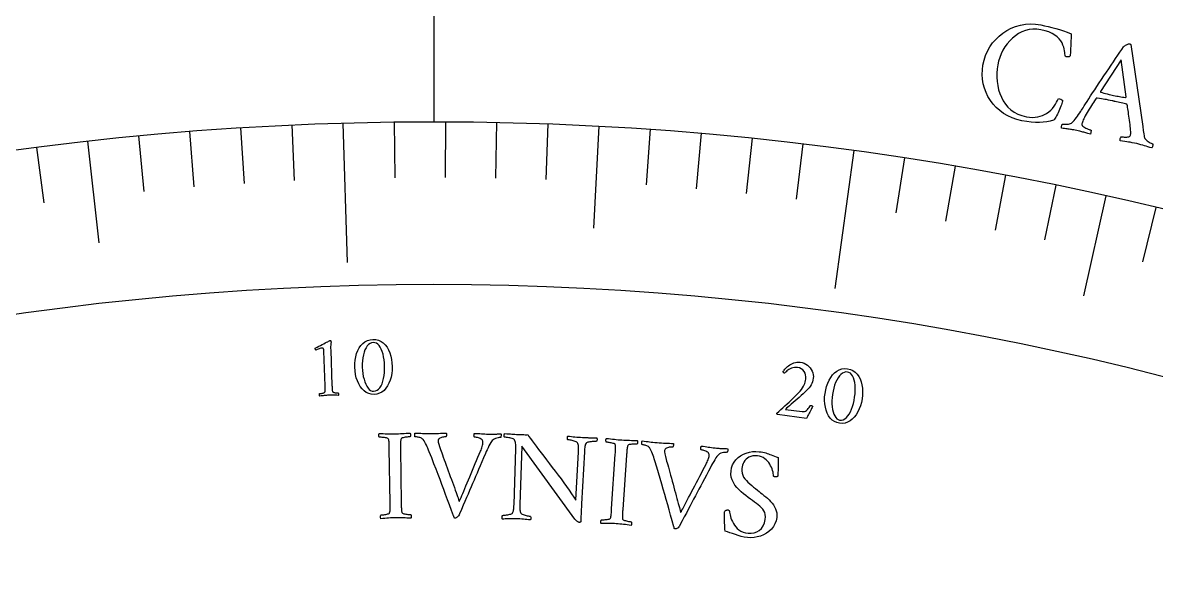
# Model space of a CAD drawing. Header units: millimetres. Extents: x -50 to 50, y -50 to 64.
# Drawn here: x -5.31 to 9.33, y 33.92 to 41.03 of the extents above; entities that cross this region are included whole.
import ezdxf

# ---------------------------------------------------------------- set-up
doc = ezdxf.new("R2010")
doc.units = ezdxf.units.MM
for name, color, linetype in [('ENGRAVE', 7, 'Continuous'), ('ENGRAVE_FINE', 8, 'Continuous'), ('TEXT', 5, 'Continuous')]:
    doc.layers.add(name, color=color, linetype=linetype)

msp = doc.modelspace()

# ---------------------------------------------------------------- linework, layer by layer
at = {"layer": 'ENGRAVE'}
for points in [[(0, 45.25), (0, 39.75)], [(-1.1724, 39.7327), (-1.1193, 37.9335)], [(2.1338, 39.6927), (2.0629, 38.3746)], [(-4.4715, 39.4977), (-4.323, 38.1861)], [(5.4251, 39.3781), (5.1794, 37.5949)], [(8.6794, 38.7909), (8.3911, 37.5027)]]:
    msp.add_lwpolyline(points, dxfattribs=at)
for radius in [49, 49, 47.6875, 45.25, 45.25, 43.325, 39.75, 39.75, 37.65]:
    msp.add_circle((0, 0), radius, dxfattribs=at)
at = {"layer": 'ENGRAVE_FINE'}
for points in [[(-1.8335, 39.7077), (-1.8003, 38.9885)], [(-0.5111, 39.7467), (-0.5018, 39.0268)], [(0.1504, 39.7497), (0.1477, 39.0297)], [(0.8119, 39.7417), (0.7972, 39.0219)], [(1.473, 39.7227), (1.4464, 39.0032)], [(-3.8133, 39.5667), (-3.7443, 38.85)], [(-3.1542, 39.6247), (-3.097, 38.9069)], [(-2.4942, 39.6717), (-2.449, 38.9531)], [(2.794, 39.6517), (2.7433, 38.9335)], [(3.4533, 39.5997), (3.3908, 38.8824)], [(4.1118, 39.5368), (4.0373, 38.8206)], [(-5.1285, 39.4178), (-5.0357, 38.7038)], [(4.7691, 39.4629), (4.6827, 38.7481)], [(6.0796, 39.2823), (5.9695, 38.5708)], [(6.7324, 39.1757), (6.6105, 38.4661)], [(7.3835, 39.0582), (7.2497, 38.3508)], [(8.0325, 38.93), (7.887, 38.2248)], [(9.3239, 38.641), (9.155, 37.9411)]]:
    msp.add_lwpolyline(points, dxfattribs=at)
at = {"layer": 'TEXT'}
for points in [[(7.8413, 40.9994), (7.888, 40.99), (7.9355, 40.9793), (7.984, 40.9674), (8.0333, 40.9544), (8.0831, 40.9397), (8.1328, 40.923), (8.1825, 40.9043), (8.2321, 40.8836), (8.232, 40.8811), (8.2318, 40.8736), (8.2315, 40.8611), (8.2311, 40.8436), (8.2304, 40.8228), (8.2296, 40.8004), (8.2285, 40.7762), (8.2272, 40.7504), (8.2259, 40.7244), (8.2247, 40.6995), (8.2235, 40.6759), (8.2225, 40.6535), (8.2216, 40.6339), (8.2208, 40.6188), (8.2199, 40.6083), (8.2191, 40.6023), (8.2184, 40.5985), (8.2157, 40.5951), (8.2111, 40.5921), (8.2047, 40.5895), (8.1972, 40.5876), (8.1897, 40.5867), (8.1821, 40.5867), (8.1745, 40.5878), (8.1682, 40.5894), (8.1624, 40.5917), (8.1573, 40.5945), (8.1528, 40.598), (8.1526, 40.6103), (8.1516, 40.6257), (8.1499, 40.6441), (8.1475, 40.6656), (8.1433, 40.6892), (8.1362, 40.7139), (8.1265, 40.7396), (8.1139, 40.7663), (8.0976, 40.7931), (8.0767, 40.8189), (8.0513, 40.8438), (8.0213, 40.8677), (7.9857, 40.8897), (7.9435, 40.9086), (7.8948, 40.9244), (7.8394, 40.9372), (7.7881, 40.944), (7.7381, 40.9445), (7.6895, 40.9387), (7.6422, 40.9267), (7.5967, 40.9091), (7.5535, 40.887), (7.5127, 40.8603), (7.4741, 40.8289), (7.4384, 40.7939), (7.4059, 40.756), (7.3766, 40.7153), (7.3506, 40.6719), (7.3282, 40.6266), (7.3097, 40.5805), (7.2952, 40.5336), (7.2846, 40.4858), (7.2768, 40.4319), (7.2727, 40.3778), (7.2724, 40.3235), (7.2758, 40.269), (7.2832, 40.2153), (7.2948, 40.1634), (7.3105, 40.1133), (7.3304, 40.065), (7.3546, 40.0193), (7.3833, 39.9772), (7.4164, 39.9386), (7.454, 39.9035), (7.4964, 39.8729), (7.5437, 39.8478), (7.596, 39.8282), (7.6534, 39.814), (7.6942, 39.8078), (7.7325, 39.8055), (7.7683, 39.8071), (7.8016, 39.8126), (7.8325, 39.8208), (7.8613, 39.8307), (7.8878, 39.8422), (7.9121, 39.8553), (7.9424, 39.8755), (7.9693, 39.8978), (7.9927, 39.9222), (8.0126, 39.9488), (8.0298, 39.9757), (8.0446, 40.0011), (8.0573, 40.025), (8.0676, 40.0474), (8.0834, 40.0447), (8.0978, 40.0393), (8.111, 40.0313), (8.1229, 40.0205), (8.1208, 40.0124), (8.1173, 40.0011), (8.1122, 39.9867), (8.1057, 39.9692), (8.0981, 39.9497), (8.09, 39.9295), (8.0815, 39.9086), (8.0724, 39.8868), (8.063, 39.8654), (8.0537, 39.8453), (8.0445, 39.8266), (8.0352, 39.8092), (8.0265, 39.794), (8.0186, 39.7822), (8.0116, 39.7735), (8.0056, 39.7682), (7.963, 39.7565), (7.9185, 39.7479), (7.8719, 39.7424), (7.8232, 39.7399), (7.7718, 39.7405), (7.717, 39.7445), (7.6587, 39.7517), (7.5969, 39.7623), (7.5316, 39.7778), (7.4703, 39.7987), (7.4127, 39.825), (7.3591, 39.8567), (7.3096, 39.893), (7.2648, 39.933), (7.2246, 39.9768), (7.1889, 40.0243), (7.1581, 40.0748), (7.1325, 40.1275), (7.1121, 40.1824), (7.0969, 40.2395), (7.0872, 40.2982), (7.0833, 40.3576), (7.0852, 40.4179), (7.093, 40.4789), (7.1072, 40.5426), (7.1269, 40.6033), (7.1521, 40.6609), (7.1828, 40.7155), (7.2184, 40.7665), (7.2582, 40.8135), (7.3022, 40.8564), (7.3503, 40.8953), (7.4022, 40.9292), (7.4572, 40.9576), (7.5153, 40.9803), (7.5767, 40.9974), (7.6404, 41.0082), (7.7057, 41.0121), (7.7727, 41.0092), (7.8413, 40.9994)], [(8.3578, 39.8878), (8.3595, 39.8905), (8.3647, 39.8984), (8.3732, 39.9116), (8.3853, 39.9301), (8.4002, 39.9531), (8.4176, 39.98), (8.4373, 40.0105), (8.4595, 40.0449), (8.4836, 40.0822), (8.5094, 40.1214), (8.5367, 40.1626), (8.5655, 40.2059), (8.5954, 40.2504), (8.6255, 40.2956), (8.6559, 40.3415), (8.6867, 40.388), (8.7174, 40.4343), (8.7475, 40.4797), (8.7771, 40.524), (8.8061, 40.5674), (8.834, 40.609), (8.8603, 40.6479), (8.885, 40.6843), (8.9079, 40.7181), (8.9146, 40.7247), (8.9236, 40.7313), (8.935, 40.7379), (8.9488, 40.7445), (8.9628, 40.75), (8.9747, 40.7535), (8.9845, 40.7551), (8.9922, 40.7546), (8.9939, 40.7541), (8.9953, 40.7537), (8.9962, 40.7531), (8.9968, 40.7526), (8.9973, 40.7519), (8.9982, 40.751), (8.9994, 40.75), (9.0009, 40.7487), (9.1563, 39.6865), (9.1635, 39.6341), (9.169, 39.5949), (9.1729, 39.5689), (9.1752, 39.5561), (9.1786, 39.5448), (9.1844, 39.5337), (9.1926, 39.5228), (9.2031, 39.5121), (9.215, 39.502), (9.227, 39.493), (9.2394, 39.485), (9.2519, 39.4781), (9.2635, 39.4723), (9.2728, 39.468), (9.2799, 39.465), (9.2847, 39.4635), (9.2866, 39.4574), (9.287, 39.4504), (9.286, 39.4423), (9.2834, 39.4332), (9.2804, 39.4246), (9.2779, 39.418), (9.2758, 39.4134), (9.2742, 39.4107), (9.2485, 39.4187), (9.2241, 39.4262), (9.2011, 39.4332), (9.1794, 39.4398), (9.1574, 39.4462), (9.1331, 39.4528), (9.1067, 39.4594), (9.0781, 39.4662), (9.0479, 39.473), (9.0203, 39.4787), (8.9952, 39.4835), (8.9727, 39.4874), (8.9502, 39.4909), (8.9249, 39.495), (8.897, 39.4995), (8.8664, 39.5045), (8.8642, 39.5096), (8.8633, 39.516), (8.8639, 39.5235), (8.8658, 39.5322), (8.8686, 39.5406), (8.8719, 39.5475), (8.8757, 39.5528), (8.88, 39.5565), (8.8896, 39.5548), (8.9017, 39.5533), (8.9164, 39.5522), (8.9335, 39.5513), (8.9506, 39.5512), (8.965, 39.5523), (8.9768, 39.5546), (8.9859, 39.5582), (8.9901, 39.5619), (8.9938, 39.5672), (8.9968, 39.5741), (8.9993, 39.5827), (9.0007, 39.5927), (9.0014, 39.6061), (9.0012, 39.6227), (9.0001, 39.6425), (8.9984, 39.6648), (8.9961, 39.6885), (8.9933, 39.7136), (8.9899, 39.7403), (8.9863, 39.7675), (8.9825, 39.7944), (8.9787, 39.8209), (8.9747, 39.847), (8.9709, 39.8719), (8.9674, 39.8944), (8.9643, 39.9147), (8.9615, 39.9326), (8.9592, 39.9473), (8.9575, 39.9578), (8.9565, 39.9642), (8.9562, 39.9663), (8.956, 39.9665), (8.9555, 39.9674), (8.9546, 39.9688), (8.9533, 39.9708), (8.9518, 39.9729), (8.9502, 39.9745), (8.9484, 39.9756), (8.9466, 39.9763), (8.9319, 39.9804), (8.9155, 39.9847), (8.8973, 39.9891), (8.8775, 39.9936), (8.8572, 39.9981), (8.8376, 40.0025), (8.8187, 40.0067), (8.8005, 40.0107), (8.7958, 40.0117), (8.7911, 40.0127), (8.7864, 40.0138), (8.7817, 40.0148), (8.7771, 40.0158), (8.7727, 40.0168), (8.7686, 40.0177), (8.7647, 40.0185), (8.7376, 40.0244), (8.7125, 40.0297), (8.6895, 40.0344), (8.6686, 40.0385), (8.6473, 40.0424), (8.6231, 40.0466), (8.596, 40.051), (8.566, 40.0556), (8.5649, 40.0557), (8.5635, 40.0554), (8.5618, 40.0549), (8.5598, 40.054), (8.5578, 40.0531), (8.5565, 40.0525), (8.5557, 40.0521), (8.5554, 40.052), (8.554, 40.0499), (8.5499, 40.0434), (8.5429, 40.0326), (8.5333, 40.0175), (8.5217, 39.9994), (8.509, 39.9797), (8.4953, 39.9584), (8.4805, 39.9355), (8.4655, 39.9121), (8.4514, 39.8894), (8.438, 39.8674), (8.4253, 39.8461), (8.4129, 39.8252), (8.4024, 39.8059), (8.3938, 39.7881), (8.3872, 39.7718), (8.3819, 39.7571), (8.3776, 39.7439), (8.3742, 39.7322), (8.3718, 39.7221), (8.3715, 39.7119), (8.3751, 39.702), (8.3825, 39.6924), (8.3938, 39.6831), (8.4072, 39.6745), (8.421, 39.6668), (8.4353, 39.6602), (8.45, 39.6545), (8.4636, 39.6499), (8.4743, 39.6464), (8.4823, 39.6439), (8.4874, 39.6426), (8.4885, 39.6393), (8.489, 39.6342), (8.4888, 39.627), (8.488, 39.6179), (8.4866, 39.6086), (8.4848, 39.6007), (8.4825, 39.5943), (8.4799, 39.5892), (8.4631, 39.5938), (8.4475, 39.5981), (8.4332, 39.6022), (8.4202, 39.6059), (8.4079, 39.6095), (8.3955, 39.6131), (8.3831, 39.6167), (8.3708, 39.6203), (8.3574, 39.624), (8.342, 39.6279), (8.3245, 39.6319), (8.3051, 39.6361), (8.2854, 39.6401), (8.2672, 39.6435), (8.2507, 39.6463), (8.2357, 39.6486), (8.2216, 39.6506), (8.2074, 39.6525), (8.1932, 39.6545), (8.1791, 39.6564), (8.164, 39.6585), (8.147, 39.661), (8.1282, 39.6639), (8.1075, 39.6672), (8.1064, 39.6704), (8.1063, 39.6755), (8.107, 39.6825), (8.1086, 39.6915), (8.1107, 39.7006), (8.113, 39.7084), (8.1155, 39.7148), (8.1183, 39.7198), (8.1282, 39.7183), (8.1413, 39.7173), (8.1575, 39.7167), (8.1769, 39.7166), (8.1963, 39.7177), (8.2125, 39.7208), (8.2257, 39.7258), (8.2357, 39.7329), (8.253, 39.7485), (8.2695, 39.7653), (8.2851, 39.7835), (8.3, 39.8028), (8.3144, 39.8232), (8.3289, 39.8441), (8.3433, 39.8657), (8.3578, 39.8878)], [(8.8767, 40.5481), (8.6113, 40.1382), (8.6113, 40.1379), (8.6113, 40.1372), (8.6113, 40.136), (8.6114, 40.1342), (8.6116, 40.1325), (8.612, 40.1312), (8.6126, 40.1303), (8.6134, 40.1299), (8.632, 40.125), (8.6524, 40.1198), (8.6746, 40.1143), (8.6986, 40.1086), (8.7222, 40.103), (8.7434, 40.0981), (8.7622, 40.0938), (8.7785, 40.0902), (8.7996, 40.0857), (8.8198, 40.0816), (8.8389, 40.078), (8.857, 40.0748), (8.8751, 40.0718), (8.8939, 40.0686), (8.9136, 40.0653), (8.9341, 40.0617), (8.9359, 40.0616), (8.9374, 40.0622), (8.9388, 40.0634), (8.9399, 40.0653), (8.9407, 40.0673), (8.9414, 40.0687), (8.9417, 40.0695), (8.9418, 40.0698)], [(-1.4003, 36.3406), (-1.4175, 36.7862), (-1.4182, 36.7972), (-1.4195, 36.8062), (-1.4214, 36.8134), (-1.4239, 36.8188), (-1.427, 36.8226), (-1.4311, 36.8253), (-1.436, 36.8268), (-1.4419, 36.8271), (-1.449, 36.8263), (-1.4578, 36.8244), (-1.4682, 36.8213), (-1.4803, 36.8171), (-1.4925, 36.8126), (-1.5031, 36.8084), (-1.5122, 36.8047), (-1.5197, 36.8014), (-1.5243, 36.8054), (-1.5277, 36.8098), (-1.5298, 36.8147), (-1.5307, 36.8201), (-1.5307, 36.8202), (-1.5307, 36.8204), (-1.5307, 36.8208), (-1.5308, 36.8213), (-1.5307, 36.8233), (-1.5303, 36.8249), (-1.5297, 36.8262), (-1.5287, 36.827), (-1.5064, 36.8381), (-1.4843, 36.8493), (-1.4625, 36.8605), (-1.4408, 36.8718), (-1.4201, 36.8826), (-1.4012, 36.8924), (-1.3842, 36.9012), (-1.369, 36.909), (-1.3563, 36.9154), (-1.3472, 36.9199), (-1.3414, 36.9227), (-1.3391, 36.9236), (-1.3369, 36.9237), (-1.3342, 36.9234), (-1.3319, 36.9222), (-1.3301, 36.9201), (-1.3286, 36.9172), (-1.3274, 36.914), (-1.3264, 36.9111), (-1.3255, 36.9084), (-1.3248, 36.9061), (-1.325, 36.9043), (-1.3257, 36.8991), (-1.3268, 36.8904), (-1.3283, 36.8783), (-1.3298, 36.8629), (-1.3306, 36.8447), (-1.3307, 36.8236), (-1.3301, 36.7997), (-1.3136, 36.3438), (-1.3131, 36.3317), (-1.3126, 36.3199), (-1.312, 36.3085), (-1.3114, 36.2976), (-1.3105, 36.2874), (-1.3091, 36.2782), (-1.3073, 36.27), (-1.3051, 36.2628), (-1.3031, 36.2601), (-1.2995, 36.2576), (-1.2945, 36.2554), (-1.2878, 36.2533), (-1.2804, 36.2514), (-1.2727, 36.25), (-1.2648, 36.2489), (-1.2568, 36.2481), (-1.2492, 36.2477), (-1.2428, 36.2473), (-1.2376, 36.2472), (-1.2337, 36.2472), (-1.2321, 36.2446), (-1.2308, 36.2411), (-1.2298, 36.2368), (-1.2292, 36.2316), (-1.2291, 36.2264), (-1.2296, 36.222), (-1.2308, 36.2184), (-1.2326, 36.2156), (-1.2491, 36.2162), (-1.2649, 36.2166), (-1.28, 36.2171), (-1.2944, 36.2174), (-1.3088, 36.2177), (-1.3237, 36.2177), (-1.3391, 36.2174), (-1.3551, 36.2169), (-1.3704, 36.2162), (-1.3851, 36.2154), (-1.399, 36.2143), (-1.4122, 36.213), (-1.4256, 36.2116), (-1.4399, 36.2101), (-1.4552, 36.2085), (-1.4715, 36.2067), (-1.4735, 36.2093), (-1.475, 36.2128), (-1.4758, 36.2171), (-1.4761, 36.2224), (-1.4758, 36.2276), (-1.4752, 36.232), (-1.4742, 36.2356), (-1.4728, 36.2383), (-1.4688, 36.2386), (-1.4637, 36.2391), (-1.4574, 36.2399), (-1.4498, 36.2409), (-1.4419, 36.2423), (-1.4341, 36.244), (-1.4265, 36.246), (-1.4192, 36.2484), (-1.4129, 36.2509), (-1.4082, 36.2536), (-1.4052, 36.2563), (-1.4039, 36.2591), (-1.4021, 36.2665), (-1.4008, 36.2748), (-1.4, 36.2841), (-1.3996, 36.2943), (-1.3996, 36.3053), (-1.3996, 36.3166), (-1.3999, 36.3284), (-1.4003, 36.3406)], [(-0.7854, 36.9384), (-0.7474, 36.9362), (-0.7124, 36.9278), (-0.6803, 36.9132), (-0.6513, 36.8925), (-0.6253, 36.8666), (-0.6026, 36.8367), (-0.5832, 36.8027), (-0.567, 36.7646), (-0.5542, 36.7235), (-0.5448, 36.6804), (-0.5389, 36.6353), (-0.5365, 36.5883), (-0.5376, 36.5413), (-0.5422, 36.4961), (-0.5504, 36.4527), (-0.5621, 36.4112), (-0.5772, 36.3726), (-0.5955, 36.3379), (-0.6169, 36.307), (-0.6416, 36.2801), (-0.6693, 36.2581), (-0.7, 36.2421), (-0.7337, 36.2323), (-0.7703, 36.2284), (-0.8062, 36.2307), (-0.8396, 36.2392), (-0.8707, 36.2538), (-0.8995, 36.2746), (-0.9255, 36.3005), (-0.9486, 36.3304), (-0.9686, 36.3643), (-0.9856, 36.4022), (-0.9993, 36.4432), (-1.0095, 36.4861), (-1.0161, 36.5311), (-1.0193, 36.5781), (-1.0188, 36.6251), (-1.0147, 36.6704), (-1.007, 36.7138), (-0.9957, 36.7555), (-0.9809, 36.7942), (-0.9626, 36.8291), (-0.9409, 36.8599), (-0.9158, 36.8869), (-0.8875, 36.9088), (-0.8564, 36.9247), (-0.8223, 36.9346), (-0.7854, 36.9384)], [(-0.7789, 36.8979), (-0.8014, 36.8948), (-0.8222, 36.8864), (-0.8412, 36.8727), (-0.8584, 36.8538), (-0.8738, 36.8305), (-0.8871, 36.8036), (-0.8983, 36.7731), (-0.9076, 36.7391), (-0.9146, 36.7024), (-0.9194, 36.6637), (-0.9217, 36.6231), (-0.9218, 36.5806), (-0.9196, 36.5387), (-0.9152, 36.4985), (-0.9086, 36.4602), (-0.8998, 36.4236), (-0.8891, 36.3899), (-0.8769, 36.3597), (-0.8632, 36.3332), (-0.848, 36.3103), (-0.8315, 36.2919), (-0.814, 36.2789), (-0.7954, 36.2712), (-0.7757, 36.269), (-0.7521, 36.2722), (-0.7307, 36.2809), (-0.7115, 36.2951), (-0.6945, 36.3146), (-0.6797, 36.3388), (-0.6669, 36.3665), (-0.6563, 36.3979), (-0.6477, 36.433), (-0.6412, 36.4705), (-0.6367, 36.5096), (-0.6344, 36.5503), (-0.6341, 36.5924), (-0.6359, 36.6348), (-0.6399, 36.6749), (-0.6461, 36.7128), (-0.6544, 36.7484), (-0.6647, 36.7812), (-0.6766, 36.8104), (-0.6902, 36.8361), (-0.7055, 36.8582), (-0.7222, 36.8759), (-0.7399, 36.8884), (-0.7588, 36.8958), (-0.7789, 36.8979)], [(4.8959, 36.0741), (4.8884, 36.061), (4.8806, 36.047), (4.8725, 36.0321), (4.8642, 36.0163), (4.8559, 36.0004), (4.8481, 35.985), (4.8405, 35.9703), (4.8334, 35.9561), (4.827, 35.9434), (4.8218, 35.9329), (4.8177, 35.9247), (4.8148, 35.9187), (4.4385, 35.9672), (4.4369, 35.9687), (4.4353, 35.9705), (4.4337, 35.9728), (4.4321, 35.9754), (4.4307, 35.978), (4.4298, 35.9803), (4.4293, 35.9824), (4.4293, 35.9842), (4.4555, 36.0075), (4.4821, 36.0312), (4.509, 36.0554), (4.5364, 36.0801), (4.5637, 36.1051), (4.5904, 36.1299), (4.6166, 36.1547), (4.6422, 36.1794), (4.6668, 36.2035), (4.6897, 36.2267), (4.7109, 36.249), (4.7305, 36.2704), (4.7489, 36.2923), (4.7642, 36.313), (4.7762, 36.3325), (4.785, 36.3509), (4.7917, 36.3691), (4.7972, 36.3878), (4.8016, 36.407), (4.8048, 36.4269), (4.8062, 36.4541), (4.803, 36.4795), (4.7952, 36.5033), (4.7827, 36.5255), (4.7665, 36.5445), (4.7472, 36.5591), (4.725, 36.5693), (4.6999, 36.5749), (4.6784, 36.5765), (4.6579, 36.5754), (4.6386, 36.5718), (4.6204, 36.5657), (4.6036, 36.5579), (4.5882, 36.5495), (4.5744, 36.5405), (4.562, 36.5309), (4.5514, 36.5216), (4.5426, 36.5134), (4.5357, 36.5065), (4.5307, 36.5007), (4.5273, 36.5016), (4.524, 36.5034), (4.5207, 36.5061), (4.5175, 36.5097), (4.5147, 36.5135), (4.5127, 36.5167), (4.5117, 36.5193), (4.5114, 36.5213), (4.5146, 36.5269), (4.5195, 36.5341), (4.5261, 36.5428), (4.5343, 36.5531), (4.5442, 36.5643), (4.5557, 36.5755), (4.5686, 36.5868), (4.5831, 36.5983), (4.5988, 36.6092), (4.6155, 36.6189), (4.6331, 36.6276), (4.6517, 36.6351), (4.6711, 36.6409), (4.6913, 36.6442), (4.7123, 36.645), (4.7341, 36.6434), (4.7599, 36.6383), (4.7842, 36.6302), (4.8067, 36.6189), (4.8276, 36.6044), (4.8465, 36.5876), (4.8628, 36.5691), (4.8765, 36.5491), (4.8877, 36.5275), (4.896, 36.505), (4.9011, 36.4821), (4.9028, 36.4591), (4.9013, 36.4357), (4.8971, 36.4127), (4.8909, 36.3907), (4.8827, 36.3696), (4.8725, 36.3496), (4.8606, 36.3304), (4.8472, 36.3122), (4.8324, 36.2949), (4.8161, 36.2785), (4.7933, 36.2572), (4.7694, 36.2353), (4.7443, 36.2127), (4.7182, 36.1895), (4.6918, 36.1663), (4.6663, 36.1438), (4.6415, 36.1221), (4.6174, 36.1011), (4.595, 36.0816), (4.5749, 36.064), (4.5573, 36.0485), (4.5421, 36.035), (4.7585, 36.0071), (4.7741, 36.0063), (4.7886, 36.0084), (4.802, 36.0132), (4.8142, 36.0208), (4.826, 36.0311), (4.8377, 36.0442), (4.8495, 36.0601), (4.8613, 36.0788), (4.8633, 36.0815), (4.8661, 36.0833), (4.8699, 36.0841), (4.8745, 36.0839), (4.8764, 36.0835), (4.8789, 36.0827), (4.8818, 36.0816), (4.8853, 36.0801), (4.8888, 36.0785), (4.8917, 36.077), (4.8941, 36.0755), (4.8959, 36.0741)], [(5.3439, 36.5583), (5.381, 36.5498), (5.4141, 36.5357), (5.4433, 36.516), (5.4686, 36.4907), (5.4899, 36.461), (5.5073, 36.4277), (5.5208, 36.3909), (5.5305, 36.3506), (5.5363, 36.308), (5.5384, 36.2639), (5.5368, 36.2185), (5.5314, 36.1718), (5.5225, 36.1256), (5.5104, 36.0817), (5.4952, 36.0404), (5.4768, 36.0014), (5.4555, 35.9658), (5.4317, 35.9345), (5.4055, 35.9077), (5.3767, 35.8852), (5.3457, 35.8681), (5.3128, 35.8574), (5.2779, 35.8533), (5.2412, 35.8556), (5.2062, 35.8638), (5.1746, 35.8776), (5.1464, 35.8972), (5.1214, 35.9225), (5.1, 35.9523), (5.0823, 35.9856), (5.0681, 36.0224), (5.0577, 36.0626), (5.0509, 36.1053), (5.048, 36.1493), (5.0489, 36.1948), (5.0536, 36.2416), (5.0619, 36.2879), (5.0734, 36.3319), (5.0881, 36.3735), (5.1062, 36.4127), (5.1273, 36.4484), (5.151, 36.4798), (5.1775, 36.5066), (5.2068, 36.529), (5.2383, 36.546), (5.2716, 36.5565), (5.3068, 36.5606), (5.3439, 36.5583)], [(5.3437, 36.5172), (5.3209, 36.5179), (5.299, 36.513), (5.278, 36.5027), (5.2579, 36.4869), (5.2389, 36.4664), (5.2213, 36.4421), (5.2051, 36.4139), (5.1904, 36.3819), (5.1774, 36.3469), (5.1663, 36.3095), (5.1572, 36.2699), (5.1501, 36.228), (5.1453, 36.1863), (5.143, 36.1459), (5.1432, 36.107), (5.1458, 36.0695), (5.1508, 36.0344), (5.1578, 36.0027), (5.1669, 35.9743), (5.1781, 35.9492), (5.1913, 35.9283), (5.2065, 35.9125), (5.2236, 35.9019), (5.2426, 35.8964), (5.2664, 35.8957), (5.2889, 35.9008), (5.3102, 35.9115), (5.3302, 35.9281), (5.3488, 35.9494), (5.366, 35.9747), (5.3817, 36.0039), (5.396, 36.037), (5.4086, 36.073), (5.4195, 36.1108), (5.4286, 36.1505), (5.4358, 36.192), (5.441, 36.234), (5.4437, 36.2743), (5.4439, 36.3127), (5.4416, 36.3492), (5.4369, 36.3832), (5.43, 36.414), (5.4208, 36.4416), (5.4094, 36.4659), (5.3959, 36.4861), (5.3805, 36.5014), (5.363, 36.5118), (5.3437, 36.5172)], [(-0.5022, 35.7187), (-0.4773, 35.7192), (-0.4527, 35.72), (-0.4284, 35.7211), (-0.4045, 35.7225), (-0.3804, 35.724), (-0.3558, 35.7254), (-0.3307, 35.7266), (-0.305, 35.7277), (-0.302, 35.7237), (-0.2999, 35.7185), (-0.2988, 35.7119), (-0.2987, 35.7041), (-0.2994, 35.6962), (-0.3005, 35.6897), (-0.3023, 35.6844), (-0.3046, 35.6803), (-0.3108, 35.6801), (-0.3193, 35.6795), (-0.3298, 35.6787), (-0.3426, 35.6774), (-0.3562, 35.6759), (-0.3693, 35.674), (-0.3821, 35.6718), (-0.3944, 35.6693), (-0.4051, 35.6663), (-0.4133, 35.6627), (-0.4189, 35.6585), (-0.4218, 35.6537), (-0.424, 35.6446), (-0.4257, 35.6342), (-0.4268, 35.6225), (-0.4274, 35.6096), (-0.4276, 35.5957), (-0.4277, 35.5812), (-0.4276, 35.5661), (-0.4275, 35.5503), (-0.4275, 35.5478), (-0.4274, 35.5453), (-0.4274, 35.5427), (-0.4274, 35.5402), (-0.4274, 35.5376), (-0.4273, 35.5351), (-0.4273, 35.5326), (-0.4273, 35.53), (-0.4188, 34.8239), (-0.4187, 34.8213), (-0.4187, 34.8188), (-0.4187, 34.8162), (-0.4186, 34.8137), (-0.4186, 34.8112), (-0.4186, 34.8086), (-0.4186, 34.8061), (-0.4185, 34.8035), (-0.4183, 34.7878), (-0.4179, 34.7728), (-0.4175, 34.7586), (-0.417, 34.7451), (-0.4161, 34.7326), (-0.4148, 34.7212), (-0.4129, 34.711), (-0.4106, 34.702), (-0.4076, 34.6979), (-0.4021, 34.6941), (-0.394, 34.6904), (-0.3835, 34.6871), (-0.3715, 34.6841), (-0.3591, 34.6816), (-0.3462, 34.6797), (-0.333, 34.6783), (-0.3206, 34.6773), (-0.3103, 34.6766), (-0.3021, 34.6762), (-0.296, 34.6761), (-0.2937, 34.6721), (-0.2919, 34.6668), (-0.2907, 34.6602), (-0.2899, 34.6524), (-0.2899, 34.6446), (-0.2908, 34.638), (-0.2927, 34.6327), (-0.2956, 34.6287), (-0.3205, 34.6301), (-0.3449, 34.6314), (-0.3688, 34.6326), (-0.3921, 34.6336), (-0.4154, 34.6345), (-0.4389, 34.635), (-0.4628, 34.6351), (-0.487, 34.635), (-0.5106, 34.6345), (-0.5344, 34.6336), (-0.5584, 34.6325), (-0.5826, 34.6309), (-0.607, 34.6292), (-0.6316, 34.6273), (-0.6565, 34.6253), (-0.6815, 34.6232), (-0.6845, 34.6272), (-0.6865, 34.6324), (-0.6876, 34.639), (-0.6878, 34.6468), (-0.6873, 34.6546), (-0.6862, 34.6612), (-0.6846, 34.6666), (-0.6824, 34.6706), (-0.6763, 34.6709), (-0.6682, 34.6715), (-0.6579, 34.6725), (-0.6455, 34.6739), (-0.6323, 34.6756), (-0.6193, 34.6779), (-0.6067, 34.6808), (-0.5944, 34.6841), (-0.5837, 34.6878), (-0.5759, 34.6916), (-0.5708, 34.6956), (-0.5686, 34.6998), (-0.5658, 34.7107), (-0.5638, 34.7231), (-0.5625, 34.737), (-0.5619, 34.7524), (-0.5618, 34.7688), (-0.5618, 34.7858), (-0.562, 34.8035), (-0.5622, 34.8218), (-0.5736, 35.528), (-0.5739, 35.5463), (-0.5744, 35.5641), (-0.5749, 35.5814), (-0.5756, 35.5982), (-0.5767, 35.6139), (-0.5785, 35.628), (-0.581, 35.6405), (-0.5842, 35.6514), (-0.5866, 35.6561), (-0.5919, 35.6602), (-0.6001, 35.6635), (-0.6113, 35.6662), (-0.624, 35.6684), (-0.6371, 35.6702), (-0.6504, 35.6717), (-0.6641, 35.6729), (-0.6769, 35.6738), (-0.6875, 35.6744), (-0.6959, 35.6747), (-0.7022, 35.6747), (-0.7046, 35.6787), (-0.7065, 35.6839), (-0.7079, 35.6905), (-0.7087, 35.6983), (-0.7088, 35.7061), (-0.7079, 35.7127), (-0.706, 35.718), (-0.7031, 35.7221), (-0.6773, 35.7217), (-0.6516, 35.7212), (-0.6262, 35.7205), (-0.6009, 35.7197), (-0.5759, 35.719), (-0.5511, 35.7186), (-0.5266, 35.7185), (-0.5022, 35.7187)], [(-0.047, 35.7222), (-0.0195, 35.7224), (0.0075, 35.7229), (0.0341, 35.7237), (0.0603, 35.7247), (0.0862, 35.7259), (0.1118, 35.727), (0.1373, 35.7279), (0.1625, 35.7287), (0.1639, 35.7245), (0.1648, 35.7187), (0.1651, 35.7113), (0.1649, 35.7024), (0.1642, 35.6938), (0.1629, 35.6874), (0.1611, 35.6832), (0.1588, 35.6813), (0.1542, 35.681), (0.1473, 35.6803), (0.1382, 35.679), (0.1268, 35.6772), (0.1144, 35.6747), (0.1024, 35.6713), (0.0906, 35.6671), (0.0792, 35.662), (0.0694, 35.6558), (0.0623, 35.6479), (0.0581, 35.6384), (0.0567, 35.6274), (0.0586, 35.6102), (0.0644, 35.5859), (0.074, 35.5543), (0.0875, 35.5155), (0.0949, 35.4954), (0.1035, 35.4721), (0.1133, 35.4458), (0.1242, 35.4164), (0.1359, 35.3846), (0.1481, 35.3513), (0.1609, 35.3163), (0.1741, 35.2798), (0.1876, 35.2425), (0.2012, 35.2052), (0.2149, 35.1678), (0.2287, 35.1305), (0.2422, 35.0939), (0.255, 35.0587), (0.2672, 35.0251), (0.2787, 34.9929), (0.2893, 34.9629), (0.299, 34.9358), (0.3075, 34.9115), (0.315, 34.8902), (0.3213, 34.8725), (0.326, 34.8594), (0.3291, 34.8508), (0.3307, 34.8468), (0.3334, 34.8526), (0.338, 34.863), (0.3446, 34.8783), (0.3532, 34.8983), (0.3633, 34.9221), (0.3746, 34.9491), (0.3872, 34.979), (0.401, 35.0121), (0.4158, 35.0475), (0.4314, 35.0847), (0.4477, 35.1238), (0.4649, 35.1645), (0.4826, 35.2064), (0.5004, 35.2485), (0.5184, 35.291), (0.5365, 35.3337), (0.5545, 35.376), (0.5719, 35.417), (0.5888, 35.4568), (0.6052, 35.4952), (0.6113, 35.5097), (0.6169, 35.5247), (0.6221, 35.54), (0.6269, 35.5558), (0.631, 35.5712), (0.6339, 35.5854), (0.6358, 35.5982), (0.6365, 35.6099), (0.6353, 35.6226), (0.6311, 35.6337), (0.624, 35.6431), (0.6139, 35.6509), (0.6021, 35.6574), (0.5899, 35.6628), (0.5772, 35.6671), (0.5641, 35.6704), (0.5518, 35.6728), (0.5415, 35.6745), (0.5332, 35.6756), (0.527, 35.676), (0.524, 35.6788), (0.522, 35.6835), (0.5208, 35.6903), (0.5204, 35.699), (0.521, 35.7079), (0.5224, 35.7153), (0.5247, 35.721), (0.5278, 35.7251), (0.5508, 35.7239), (0.5732, 35.7225), (0.5949, 35.7211), (0.616, 35.7195), (0.637, 35.718), (0.6588, 35.7168), (0.6812, 35.7159), (0.7042, 35.7153), (0.7231, 35.715), (0.7399, 35.7148), (0.7547, 35.7148), (0.7674, 35.7149), (0.779, 35.7151), (0.7905, 35.7154), (0.802, 35.7158), (0.8133, 35.7164), (0.8252, 35.717), (0.8384, 35.7175), (0.8529, 35.718), (0.8688, 35.7185), (0.8701, 35.7142), (0.8707, 35.7083), (0.8706, 35.7006), (0.8698, 35.6913), (0.8686, 35.6825), (0.8673, 35.6762), (0.8658, 35.6724), (0.8641, 35.6711), (0.8573, 35.6708), (0.847, 35.6694), (0.8334, 35.6671), (0.8164, 35.6638), (0.7986, 35.6589), (0.7827, 35.6519), (0.7685, 35.6426), (0.7561, 35.6313), (0.7475, 35.6208), (0.7376, 35.606), (0.7265, 35.5869), (0.7141, 35.5635), (0.7015, 35.5382), (0.6897, 35.5134), (0.6786, 35.4891), (0.6683, 35.4653), (0.6446, 35.4102), (0.6219, 35.3573), (0.6003, 35.3068), (0.5798, 35.2585), (0.56, 35.2119), (0.5404, 35.166), (0.5211, 35.121), (0.502, 35.0768), (0.483, 35.0326), (0.4637, 34.9876), (0.4441, 34.9417), (0.4242, 34.8949), (0.4035, 34.8465), (0.3816, 34.7955), (0.3585, 34.742), (0.3342, 34.6859), (0.3272, 34.6711), (0.3199, 34.6589), (0.3123, 34.6493), (0.3044, 34.6421), (0.2963, 34.637), (0.2882, 34.6334), (0.2799, 34.6312), (0.2716, 34.6305), (0.2692, 34.6313), (0.267, 34.6333), (0.265, 34.6368), (0.2633, 34.6416), (0.2616, 34.6468), (0.26, 34.6512), (0.2583, 34.6548), (0.2567, 34.6578), (0.2299, 34.7304), (0.204, 34.8006), (0.1789, 34.8683), (0.1546, 34.9336), (0.1306, 34.9979), (0.1063, 35.0627), (0.0818, 35.128), (0.0569, 35.1938), (0.031, 35.2616), (0.0034, 35.3327), (-0.026, 35.4072), (-0.057, 35.4851), (-0.0665, 35.509), (-0.0758, 35.5317), (-0.0851, 35.553), (-0.0942, 35.5731), (-0.1036, 35.5921), (-0.1135, 35.6103), (-0.124, 35.6276), (-0.135, 35.6441), (-0.1402, 35.6505), (-0.1471, 35.6563), (-0.1558, 35.6615), (-0.1662, 35.666), (-0.1774, 35.6698), (-0.1885, 35.6731), (-0.1995, 35.6757), (-0.2103, 35.6776), (-0.2204, 35.679), (-0.2291, 35.68), (-0.2364, 35.6806), (-0.2423, 35.6808), (-0.2431, 35.6822), (-0.2437, 35.6865), (-0.244, 35.6936), (-0.2442, 35.7036), (-0.2442, 35.7137), (-0.2439, 35.7212), (-0.2434, 35.726), (-0.2427, 35.7282), (-0.2145, 35.7275), (-0.1888, 35.7266), (-0.1655, 35.7256), (-0.1448, 35.7245), (-0.1241, 35.7235), (-0.1009, 35.7228), (-0.0752, 35.7223), (-0.047, 35.7222)], [(1.0885, 35.7108), (1.1074, 35.7102), (1.1261, 35.7096), (1.1446, 35.709), (1.1629, 35.7084), (1.1799, 35.708), (1.1945, 35.7078), (1.2067, 35.7079), (1.2166, 35.7083), (1.2308, 35.6863), (1.2487, 35.6602), (1.2703, 35.6299), (1.2956, 35.5954), (1.3239, 35.5575), (1.3544, 35.5171), (1.3871, 35.4742), (1.422, 35.4287), (1.4582, 35.3815), (1.4949, 35.3335), (1.5321, 35.2847), (1.5698, 35.2351), (1.6074, 35.1853), (1.6443, 35.1357), (1.6805, 35.0865), (1.7159, 35.0376), (1.7497, 34.99), (1.7809, 34.9447), (1.8097, 34.9017), (1.8359, 34.861), (1.8689, 35.4868), (1.8699, 35.5076), (1.8705, 35.5261), (1.8709, 35.5423), (1.8708, 35.5562), (1.8699, 35.5687), (1.8674, 35.5806), (1.8633, 35.5919), (1.8577, 35.6027), (1.854, 35.6071), (1.8478, 35.6115), (1.8389, 35.6159), (1.8275, 35.6204), (1.8145, 35.6246), (1.8013, 35.6285), (1.7877, 35.6319), (1.7737, 35.635), (1.7605, 35.6375), (1.749, 35.6394), (1.7394, 35.6406), (1.7316, 35.6413), (1.7288, 35.6461), (1.7271, 35.6519), (1.7264, 35.6585), (1.7267, 35.6661), (1.7276, 35.6735), (1.7285, 35.6798), (1.7294, 35.6849), (1.7304, 35.6888), (1.7551, 35.6867), (1.779, 35.6845), (1.8021, 35.6822), (1.8245, 35.6799), (1.8471, 35.6776), (1.8713, 35.6755), (1.8968, 35.6737), (1.9237, 35.6721), (1.9427, 35.6711), (1.9598, 35.6704), (1.9751, 35.6698), (1.9886, 35.6694), (2.0013, 35.6692), (2.0141, 35.669), (2.0273, 35.669), (2.0406, 35.669), (2.0547, 35.6691), (2.0703, 35.669), (2.0872, 35.6689), (2.1056, 35.6686), (2.107, 35.6647), (2.1081, 35.66), (2.109, 35.6544), (2.1096, 35.648), (2.1095, 35.6413), (2.1083, 35.6345), (2.1061, 35.6279), (2.1028, 35.6213), (2.0964, 35.6215), (2.0874, 35.6213), (2.076, 35.621), (2.062, 35.6203), (2.047, 35.6192), (2.0322, 35.6175), (2.0178, 35.6153), (2.0036, 35.6126), (1.9909, 35.6093), (1.9807, 35.6056), (1.9731, 35.6014), (1.9681, 35.5968), (1.9622, 35.5874), (1.9575, 35.5774), (1.9541, 35.5667), (1.952, 35.5552), (1.9505, 35.542), (1.9491, 35.5257), (1.9477, 35.5065), (1.9464, 35.4843), (1.9095, 34.813), (1.9083, 34.7901), (1.9071, 34.7686), (1.906, 34.7486), (1.905, 34.7301), (1.9041, 34.7125), (1.9033, 34.6952), (1.9026, 34.6783), (1.9021, 34.6616), (1.9016, 34.6444), (1.9012, 34.6258), (1.9008, 34.6059), (1.9004, 34.5845), (1.8989, 34.5815), (1.8967, 34.5792), (1.8937, 34.5776), (1.8899, 34.5766), (1.8859, 34.5761), (1.8827, 34.5757), (1.88, 34.5756), (1.878, 34.5756), (1.8741, 34.5763), (1.8691, 34.5782), (1.8631, 34.5811), (1.8559, 34.5852), (1.848, 34.5908), (1.8399, 34.598), (1.8316, 34.6069), (1.8231, 34.6175), (1.1373, 35.5584), (1.1133, 34.8069), (1.1128, 34.7861), (1.1127, 34.7677), (1.1129, 34.7518), (1.1136, 34.7382), (1.1151, 34.7262), (1.1177, 34.7146), (1.1215, 34.7035), (1.1265, 34.6929), (1.1301, 34.6886), (1.1361, 34.6844), (1.1445, 34.6801), (1.1553, 34.6759), (1.1676, 34.6718), (1.1803, 34.668), (1.1934, 34.6646), (1.207, 34.6614), (1.2199, 34.6587), (1.231, 34.6568), (1.2404, 34.6555), (1.248, 34.6549), (1.2507, 34.6501), (1.2526, 34.6445), (1.2537, 34.6381), (1.2538, 34.6309), (1.2533, 34.6238), (1.2525, 34.6174), (1.2512, 34.612), (1.2496, 34.6074), (1.2258, 34.6099), (1.2028, 34.6122), (1.1806, 34.6144), (1.1592, 34.6164), (1.1376, 34.6183), (1.1144, 34.6198), (1.0898, 34.6211), (1.0637, 34.6221), (1.0459, 34.6225), (1.0295, 34.6227), (1.0144, 34.6226), (1.0007, 34.6222), (0.9878, 34.6218), (0.9751, 34.6213), (0.9626, 34.6208), (0.9503, 34.6203), (0.9372, 34.6198), (0.9224, 34.6193), (0.9057, 34.6189), (0.8873, 34.6185), (0.8858, 34.6224), (0.8846, 34.6271), (0.8836, 34.6326), (0.8828, 34.639), (0.8827, 34.6458), (0.8836, 34.6525), (0.8855, 34.6593), (0.8885, 34.666), (0.8947, 34.6661), (0.9033, 34.6666), (0.9141, 34.6677), (0.9273, 34.6692), (0.9416, 34.6711), (0.9558, 34.6735), (0.9699, 34.6763), (0.9839, 34.6795), (0.9965, 34.6831), (1.0062, 34.6871), (1.0131, 34.6915), (1.0172, 34.6963), (1.0228, 34.7057), (1.0272, 34.7157), (1.0305, 34.7262), (1.0327, 34.7374), (1.0342, 34.7503), (1.0355, 34.7663), (1.0365, 34.7854), (1.0373, 34.8075), (1.0587, 35.5253), (1.0592, 35.5475), (1.0593, 35.5668), (1.059, 35.5831), (1.0583, 35.5965), (1.0567, 35.608), (1.054, 35.619), (1.05, 35.6294), (1.0448, 35.6392), (1.0409, 35.6442), (1.0341, 35.649), (1.0243, 35.6536), (1.0117, 35.658), (0.9974, 35.6619), (0.9831, 35.6653), (0.9687, 35.6682), (0.9541, 35.6705), (0.9406, 35.6724), (0.9295, 35.6737), (0.9208, 35.6746), (0.9144, 35.675), (0.9117, 35.6818), (0.91, 35.6886), (0.9094, 35.6954), (0.9099, 35.7022), (0.911, 35.7085), (0.9124, 35.714), (0.9139, 35.7186), (0.9156, 35.7224), (0.9436, 35.7208), (0.9688, 35.7191), (0.9912, 35.7173), (1.0107, 35.7156), (1.0292, 35.7139), (1.0483, 35.7126), (1.0681, 35.7115), (1.0885, 35.7108)], [(2.4316, 35.6394), (2.4565, 35.6379), (2.4811, 35.6366), (2.5053, 35.6357), (2.5293, 35.6351), (2.5534, 35.6346), (2.5781, 35.634), (2.6032, 35.6332), (2.6289, 35.6322), (2.6316, 35.628), (2.6332, 35.6225), (2.6337, 35.6159), (2.6332, 35.6081), (2.6319, 35.6003), (2.6302, 35.5939), (2.628, 35.5887), (2.6254, 35.5849), (2.6192, 35.5852), (2.6107, 35.5853), (2.6001, 35.5853), (2.5873, 35.5851), (2.5736, 35.5847), (2.5604, 35.5839), (2.5475, 35.5828), (2.535, 35.5813), (2.5241, 35.5792), (2.5156, 35.5763), (2.5097, 35.5725), (2.5064, 35.568), (2.5034, 35.5591), (2.5009, 35.5489), (2.4989, 35.5373), (2.4973, 35.5245), (2.4959, 35.5107), (2.4946, 35.4963), (2.4934, 35.4812), (2.4922, 35.4654), (2.4921, 35.4629), (2.4919, 35.4604), (2.4917, 35.4578), (2.4915, 35.4553), (2.4914, 35.4528), (2.4912, 35.4502), (2.491, 35.4477), (2.4908, 35.4452), (2.4413, 34.7407), (2.4411, 34.7382), (2.441, 34.7356), (2.4408, 34.7331), (2.4406, 34.7306), (2.4404, 34.728), (2.4402, 34.7255), (2.4401, 34.723), (2.4399, 34.7204), (2.4388, 34.7047), (2.4379, 34.6898), (2.4372, 34.6756), (2.4366, 34.6621), (2.4364, 34.6495), (2.4368, 34.6381), (2.4379, 34.6278), (2.4395, 34.6186), (2.4421, 34.6143), (2.4473, 34.61), (2.455, 34.6057), (2.4652, 34.6015), (2.477, 34.5975), (2.4891, 34.594), (2.5018, 34.5911), (2.5149, 34.5886), (2.5271, 34.5866), (2.5373, 34.585), (2.5455, 34.5839), (2.5515, 34.5833), (2.5535, 34.5792), (2.5548, 34.5738), (2.5556, 34.5671), (2.5557, 34.5593), (2.555, 34.5515), (2.5535, 34.545), (2.5512, 34.5398), (2.5481, 34.5361), (2.5233, 34.5395), (2.4991, 34.5428), (2.4754, 34.5459), (2.4522, 34.5489), (2.4291, 34.5517), (2.4057, 34.5541), (2.3819, 34.5562), (2.3578, 34.558), (2.3343, 34.5595), (2.3105, 34.5606), (2.2864, 34.5614), (2.2622, 34.5619), (2.2377, 34.5622), (2.213, 34.5623), (2.1881, 34.5624), (2.163, 34.5623), (2.1604, 34.5665), (2.1588, 34.5719), (2.1582, 34.5785), (2.1586, 34.5863), (2.1598, 34.5941), (2.1614, 34.6006), (2.1635, 34.6058), (2.166, 34.6096), (2.172, 34.6094), (2.1803, 34.6094), (2.1906, 34.6095), (2.203, 34.6098), (2.2164, 34.6105), (2.2294, 34.6117), (2.2422, 34.6135), (2.2548, 34.6158), (2.2657, 34.6186), (2.2739, 34.6218), (2.2792, 34.6254), (2.2818, 34.6293), (2.2855, 34.64), (2.2885, 34.6522), (2.291, 34.666), (2.2928, 34.6812), (2.2942, 34.6976), (2.2956, 34.7146), (2.2969, 34.7322), (2.2982, 34.7505), (2.3448, 35.4551), (2.346, 35.4735), (2.347, 35.4913), (2.3479, 35.5085), (2.3486, 35.5253), (2.3488, 35.5411), (2.3482, 35.5553), (2.3467, 35.5679), (2.3443, 35.5791), (2.3423, 35.584), (2.3374, 35.5884), (2.3295, 35.5924), (2.3186, 35.596), (2.3061, 35.5992), (2.2932, 35.6021), (2.28, 35.6047), (2.2665, 35.607), (2.2538, 35.6089), (2.2433, 35.6104), (2.2349, 35.6114), (2.2287, 35.6119), (2.2266, 35.6161), (2.2252, 35.6215), (2.2243, 35.6281), (2.2241, 35.636), (2.2247, 35.6438), (2.2261, 35.6503), (2.2284, 35.6554), (2.2316, 35.6593), (2.2574, 35.6567), (2.2829, 35.6541), (2.3082, 35.6514), (2.3333, 35.6485), (2.3582, 35.6458), (2.3828, 35.6433), (2.4073, 35.6412), (2.4316, 35.6394)], [(2.8856, 35.6055), (2.913, 35.6035), (2.94, 35.6017), (2.9666, 35.6003), (2.9927, 35.5992), (3.0186, 35.5983), (3.0443, 35.5972), (3.0697, 35.596), (3.0949, 35.5947), (3.096, 35.5904), (3.0964, 35.5846), (3.0961, 35.5773), (3.0952, 35.5684), (3.0937, 35.5598), (3.0919, 35.5536), (3.0898, 35.5495), (3.0873, 35.5478), (3.0827, 35.5479), (3.0758, 35.5477), (3.0666, 35.5472), (3.0551, 35.5463), (3.0425, 35.5449), (3.0303, 35.5425), (3.0182, 35.5393), (3.0064, 35.5352), (2.9961, 35.5297), (2.9885, 35.5225), (2.9835, 35.5134), (2.9811, 35.5025), (2.9816, 35.4852), (2.9854, 35.4605), (2.9924, 35.4282), (3.0027, 35.3885), (3.0084, 35.3678), (3.015, 35.3439), (3.0226, 35.3168), (3.031, 35.2866), (3.0401, 35.254), (3.0496, 35.2198), (3.0594, 35.1839), (3.0696, 35.1464), (3.08, 35.1081), (3.0905, 35.0698), (3.1011, 35.0315), (3.1118, 34.9931), (3.1222, 34.9555), (3.1321, 34.9195), (3.1414, 34.8849), (3.1503, 34.8519), (3.1585, 34.8212), (3.1658, 34.7934), (3.1724, 34.7685), (3.1781, 34.7465), (3.1829, 34.7284), (3.1864, 34.7149), (3.1889, 34.7062), (3.1901, 34.7021), (3.1933, 34.7076), (3.1988, 34.7176), (3.2066, 34.7323), (3.2168, 34.7515), (3.2288, 34.7744), (3.2423, 34.8003), (3.2573, 34.8292), (3.2738, 34.861), (3.2914, 34.8951), (3.31, 34.9309), (3.3295, 34.9685), (3.35, 35.0077), (3.371, 35.0479), (3.3923, 35.0885), (3.4137, 35.1293), (3.4352, 35.1705), (3.4566, 35.2111), (3.4773, 35.2506), (3.4975, 35.2888), (3.517, 35.3258), (3.5242, 35.3397), (3.531, 35.3541), (3.5375, 35.369), (3.5436, 35.3844), (3.5489, 35.3994), (3.553, 35.4132), (3.5559, 35.4259), (3.5576, 35.4374), (3.5574, 35.4502), (3.5541, 35.4616), (3.5478, 35.4716), (3.5384, 35.4802), (3.5272, 35.4876), (3.5155, 35.494), (3.5032, 35.4993), (3.4904, 35.5037), (3.4783, 35.5071), (3.4682, 35.5097), (3.46, 35.5114), (3.4539, 35.5124), (3.4511, 35.5153), (3.4494, 35.5202), (3.4488, 35.527), (3.4492, 35.5358), (3.4505, 35.5446), (3.4525, 35.5518), (3.4552, 35.5574), (3.4586, 35.5612), (3.4815, 35.5581), (3.5037, 35.5549), (3.5252, 35.5517), (3.5461, 35.5484), (3.567, 35.5452), (3.5885, 35.5422), (3.6108, 35.5395), (3.6337, 35.537), (3.6524, 35.5351), (3.6692, 35.5335), (3.6839, 35.5323), (3.6966, 35.5313), (3.7082, 35.5306), (3.7197, 35.53), (3.7312, 35.5295), (3.7425, 35.5291), (3.7544, 35.5287), (3.7676, 35.5281), (3.7821, 35.5274), (3.7979, 35.5266), (3.7989, 35.5222), (3.799, 35.5163), (3.7983, 35.5087), (3.7968, 35.4995), (3.7949, 35.4907), (3.793, 35.4845), (3.7912, 35.4809), (3.7895, 35.4798), (3.7826, 35.48), (3.7723, 35.4795), (3.7585, 35.4783), (3.7413, 35.4764), (3.7232, 35.473), (3.7067, 35.4673), (3.6918, 35.4593), (3.6785, 35.4489), (3.6691, 35.4392), (3.658, 35.4253), (3.6454, 35.4072), (3.6311, 35.3849), (3.6164, 35.3607), (3.6026, 35.3369), (3.5896, 35.3136), (3.5774, 35.2908), (3.5492, 35.2378), (3.5223, 35.1869), (3.4966, 35.1383), (3.4722, 35.0919), (3.4486, 35.0471), (3.4253, 35.003), (3.4024, 34.9597), (3.3798, 34.9172), (3.3572, 34.8747), (3.3342, 34.8314), (3.3109, 34.7873), (3.2872, 34.7423), (3.2627, 34.6957), (3.2367, 34.6467), (3.2093, 34.5953), (3.1804, 34.5414), (3.1722, 34.5273), (3.1639, 34.5157), (3.1556, 34.5067), (3.1471, 34.5002), (3.1387, 34.4958), (3.1302, 34.4928), (3.1218, 34.4914), (3.1135, 34.4914), (3.1111, 34.4923), (3.1091, 34.4945), (3.1074, 34.4981), (3.1061, 34.5031), (3.1049, 34.5084), (3.1036, 34.5129), (3.1023, 34.5167), (3.1009, 34.5197), (3.0802, 34.5943), (3.0601, 34.6664), (3.0406, 34.7359), (3.0218, 34.803), (3.0031, 34.869), (2.9843, 34.9356), (2.9651, 35.0027), (2.9457, 35.0704), (2.9255, 35.14), (2.9038, 35.2132), (2.8807, 35.2899), (2.8561, 35.37), (2.8487, 35.3946), (2.8412, 35.418), (2.8338, 35.44), (2.8263, 35.4608), (2.8185, 35.4805), (2.8101, 35.4994), (2.8011, 35.5176), (2.7915, 35.5349), (2.7868, 35.5417), (2.7804, 35.5481), (2.7722, 35.5539), (2.7622, 35.5593), (2.7513, 35.564), (2.7405, 35.5681), (2.7298, 35.5716), (2.7191, 35.5745), (2.7092, 35.5767), (2.7006, 35.5784), (2.6934, 35.5796), (2.6875, 35.5803), (2.6869, 35.5817), (2.6866, 35.5861), (2.6869, 35.5932), (2.6875, 35.6032), (2.6884, 35.6133), (2.6893, 35.6207), (2.6902, 35.6254), (2.6911, 35.6275), (2.7191, 35.6245), (2.7447, 35.6215), (2.7677, 35.6186), (2.7883, 35.6158), (2.8088, 35.6131), (2.8319, 35.6105), (2.8575, 35.6079), (2.8856, 35.6055)], [(4.2013, 35.488), (4.2268, 35.4846), (4.2499, 35.4807), (4.2707, 35.4763), (4.2891, 35.4715), (4.3065, 35.4662), (4.324, 35.4602), (4.3416, 35.4538), (4.3594, 35.4467), (4.3783, 35.4391), (4.3994, 35.4307), (4.4228, 35.4216), (4.4483, 35.4118), (4.4491, 35.379), (4.4493, 35.3457), (4.4489, 35.312), (4.4479, 35.2778), (4.4467, 35.2456), (4.4454, 35.2178), (4.4441, 35.1943), (4.4428, 35.1752), (4.4422, 35.1713), (4.4397, 35.1681), (4.4354, 35.1657), (4.4293, 35.1641), (4.4226, 35.1631), (4.4165, 35.1625), (4.4112, 35.1624), (4.4066, 35.1627), (4.401, 35.1638), (4.3962, 35.1657), (4.3921, 35.1684), (4.3887, 35.1718), (4.3881, 35.1878), (4.386, 35.2054), (4.3823, 35.2244), (4.377, 35.2449), (4.3701, 35.266), (4.3616, 35.2869), (4.3514, 35.3076), (4.3395, 35.328), (4.326, 35.3477), (4.3107, 35.3659), (4.2937, 35.3827), (4.275, 35.3981), (4.2546, 35.4114), (4.2324, 35.4218), (4.2084, 35.4293), (4.1827, 35.4339), (4.15, 35.4359), (4.1205, 35.4339), (4.0942, 35.4279), (4.0712, 35.4179), (4.0512, 35.4049), (4.0337, 35.3898), (4.0188, 35.3728), (4.0066, 35.3537), (3.9967, 35.3336), (3.989, 35.3135), (3.9835, 35.2933), (3.9801, 35.2732), (3.9788, 35.2415), (3.9821, 35.212), (3.9901, 35.1848), (4.0027, 35.1598), (4.0189, 35.1365), (4.0376, 35.1141), (4.0587, 35.0927), (4.0823, 35.0722), (4.1071, 35.0522), (4.132, 35.0319), (4.157, 35.0114), (4.182, 34.9906), (4.2013, 34.9751), (4.2216, 34.959), (4.2428, 34.942), (4.265, 34.9242), (4.2875, 34.9057), (4.3093, 34.8864), (4.3306, 34.8663), (4.3514, 34.8453), (4.3707, 34.8234), (4.3878, 34.8004), (4.4025, 34.7763), (4.4149, 34.7511), (4.4243, 34.7248), (4.4299, 34.6974), (4.4317, 34.6688), (4.4297, 34.6391), (4.4211, 34.5963), (4.4066, 34.5569), (4.3863, 34.5209), (4.3603, 34.4883), (4.3298, 34.4595), (4.2963, 34.4349), (4.2598, 34.4145), (4.2203, 34.3982), (4.1789, 34.3865), (4.137, 34.3796), (4.0946, 34.3775), (4.0516, 34.3802), (4.0113, 34.3861), (3.9719, 34.3941), (3.9336, 34.4044), (3.8962, 34.4169), (3.8602, 34.4299), (3.8261, 34.4418), (3.7939, 34.4526), (3.7636, 34.4623), (3.7614, 34.4876), (3.7597, 34.5138), (3.7583, 34.5408), (3.7574, 34.5686), (3.7567, 34.5959), (3.7563, 34.6215), (3.7562, 34.6454), (3.7562, 34.6675), (3.7564, 34.6867), (3.7568, 34.7019), (3.7572, 34.7131), (3.7577, 34.7202), (3.7625, 34.7237), (3.7676, 34.727), (3.7729, 34.7298), (3.7786, 34.7324), (3.7844, 34.7343), (3.7902, 34.7356), (3.7961, 34.736), (3.8019, 34.7358), (3.8087, 34.7341), (3.8137, 34.7307), (3.8171, 34.7255), (3.8188, 34.7186), (3.8206, 34.7054), (3.8235, 34.6898), (3.8275, 34.6718), (3.8326, 34.6515), (3.8393, 34.6297), (3.8477, 34.6074), (3.858, 34.5846), (3.8701, 34.5612), (3.8844, 34.5384), (3.9012, 34.5171), (3.9204, 34.4973), (3.9421, 34.479), (3.9668, 34.4631), (3.9949, 34.4505), (4.0265, 34.4412), (4.0614, 34.4353), (4.0998, 34.4341), (4.1364, 34.4398), (4.1714, 34.4523), (4.2047, 34.4718), (4.2339, 34.4978), (4.2564, 34.5301), (4.2723, 34.5686), (4.2816, 34.6134), (4.2836, 34.6462), (4.2814, 34.6757), (4.2747, 34.7019), (4.2637, 34.7248), (4.2493, 34.7455), (4.2324, 34.7653), (4.213, 34.7841), (4.1911, 34.8019), (4.1674, 34.8194), (4.1429, 34.8375), (4.1174, 34.856), (4.0911, 34.8751), (4.0617, 34.8978), (4.032, 34.9214), (4.0017, 34.9461), (3.971, 34.9717), (3.9415, 34.9986), (3.9148, 35.0272), (3.8909, 35.0575), (3.8699, 35.0895), (3.8533, 35.1234), (3.8427, 35.1594), (3.8381, 35.1974), (3.8396, 35.2376), (3.8471, 35.2797), (3.8603, 35.3182), (3.879, 35.3533), (3.9033, 35.3848), (3.9321, 35.4126), (3.964, 35.4362), (3.9991, 35.4558), (4.0373, 35.4712), (4.0774, 35.4823), (4.1182, 35.4888), (4.1594, 35.4907), (4.2013, 35.488)]]:
    msp.add_lwpolyline(points, close=True, dxfattribs=at)

doc.saveas('drawing.dxf')
